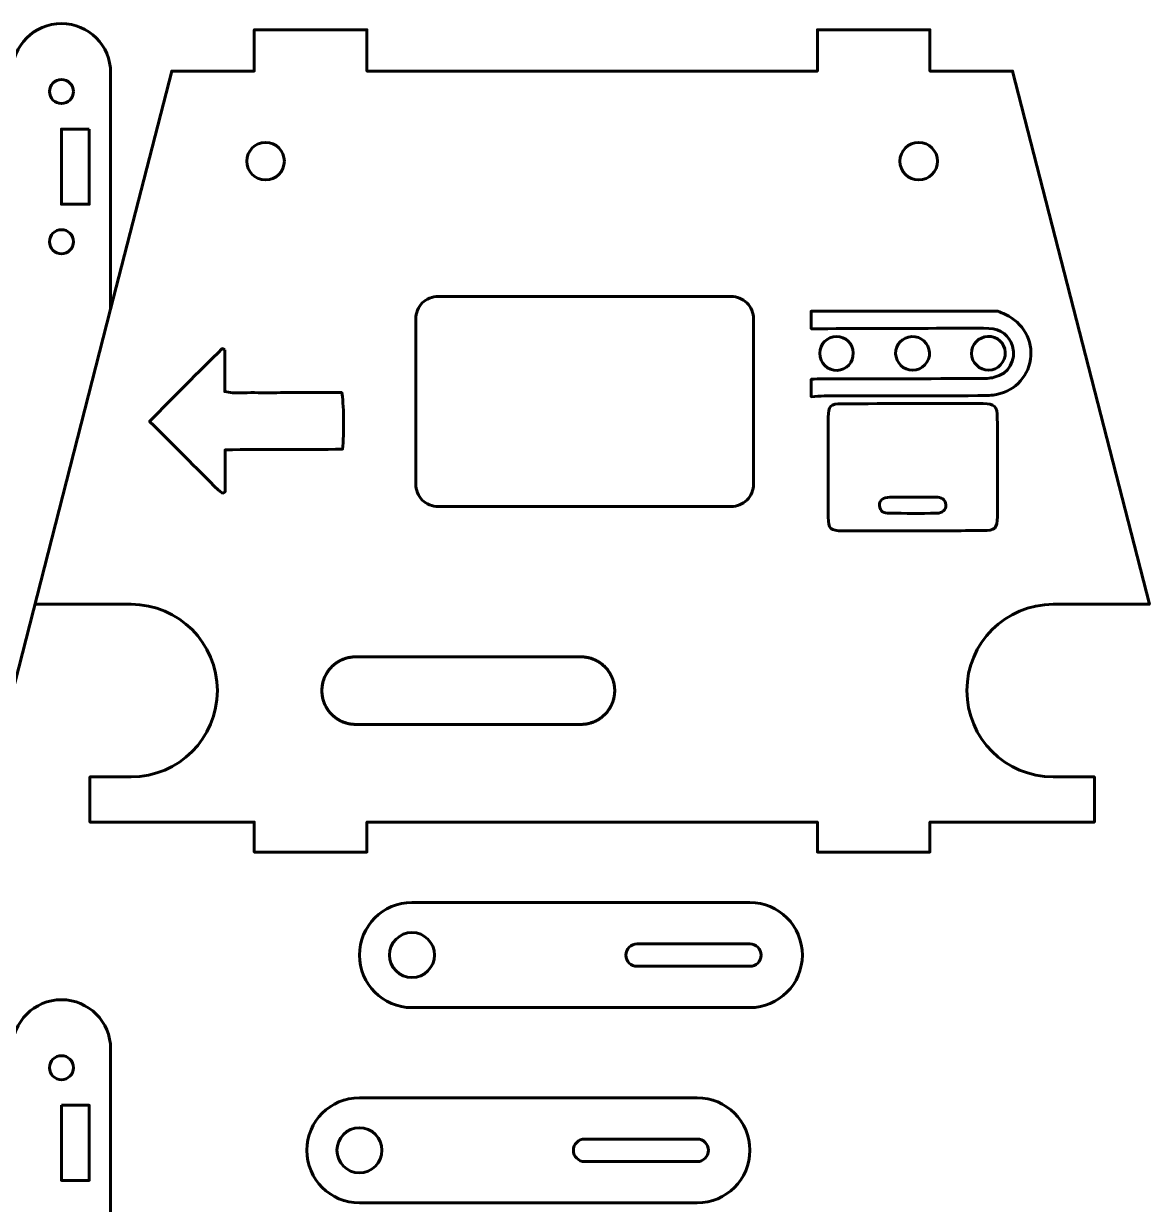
# Model space of a CAD drawing. Header units: millimetres. Extents: x -506 to -29, y -1445 to -43.
# Drawn here: x -353.4 to -203.5, y -480 to -322.7 of the extents above; entities that cross this region are included whole.
import ezdxf

# ---------------------------------------------------------------- set-up
doc = ezdxf.new("R2010")
doc.units = ezdxf.units.MM
doc.linetypes.add('K5LT_BASIC', pattern=[0])

# ---------------------------------------------------------------- blocks, each defined once
blk = doc.blocks.new('U60')
at = {"color": 150, "linetype": 'K5LT_BASIC', "lineweight": 60, "true_color": 0x0080ff}
blk.add_lwpolyline([(-466.83, -468.26), (-466.83, -454.26), (-477.83, -454.26), (-501.83, -360.76), (-501.83, -354.26), (-501.83, -329.26, -1), (-488.74, -329.26), (-488.74, -354.26), (-466.83, -354.26), (-466.83, -350.26), (-451.83, -350.26), (-451.83, -354.26), (-391.83, -354.26), (-391.83, -350.26), (-376.83, -350.26), (-376.83, -354.26), (-354.93, -354.26), (-354.93, -329.26, -1), (-341.83, -329.26), (-341.83, -354.26), (-341.83, -360.76), (-365.83, -454.26), (-376.83, -454.26), (-376.83, -468.26)], format="xyb", dxfattribs=at)
blk.add_lwpolyline([(-344.68, -336.76), (-348.38, -336.76), (-348.38, -346.76), (-344.68, -346.76)], close=True, dxfattribs=at)
for centre in [(-348.38, -331.76), (-348.38, -351.76)]:
    blk.add_circle(centre, 1.6, dxfattribs=at)
blk = doc.blocks.new('U61')
at = {"color": 150, "linetype": 'K5LT_BASIC', "lineweight": 60, "true_color": 0x0080ff}
for p, q in [((-299.19, -416.04), (-309.19, -416.04)), ((-289.19, -416.04), (-299.19, -416.04)), ((-279.19, -416.04), (-289.19, -416.04))]:
    blk.add_line(p, q, dxfattribs=at)
blk = doc.blocks.new('U62')
at = {"color": 150, "linetype": 'K5LT_BASIC', "lineweight": 60, "true_color": 0x0080ff}
for p, q in [((-299.19, -407.04), (-309.19, -407.04)), ((-289.19, -407.04), (-299.19, -407.04)), ((-279.19, -407.04), (-289.19, -407.04))]:
    blk.add_line(p, q, dxfattribs=at)
blk = doc.blocks.new('U63')
at = {"color": 150, "linetype": 'K5LT_BASIC', "lineweight": 60, "true_color": 0x0080ff}
for p, q in [((-279.13, -407.04), (-279.19, -407.04)), ((-279.05, -407.05), (-279.13, -407.04)), ((-279.01, -407.05), (-279.05, -407.05)), ((-278.99, -407.05), (-279.01, -407.05)), ((-278.98, -407.05), (-278.99, -407.05)), ((-278.9, -407.05), (-278.98, -407.05)), ((-278.98, -407.05), (-278.98, -407.05)), ((-278.8, -407.06), (-278.9, -407.05)), ((-278.75, -407.06), (-278.8, -407.06)), ((-278.72, -407.07), (-278.75, -407.06)), ((-278.71, -407.07), (-278.72, -407.07)), ((-278.7, -407.07), (-278.71, -407.07)), ((-278.59, -407.08), (-278.7, -407.07)), ((-278.48, -407.1), (-278.59, -407.08)), ((-278.43, -407.11), (-278.48, -407.1)), ((-278.4, -407.11), (-278.43, -407.11)), ((-278.39, -407.12), (-278.4, -407.11)), ((-278.38, -407.12), (-278.39, -407.12)), ((-278.26, -407.14), (-278.38, -407.12)), ((-278.15, -407.17), (-278.26, -407.14)), ((-278.09, -407.18), (-278.15, -407.17)), ((-278.06, -407.19), (-278.09, -407.18)), ((-278.05, -407.19), (-278.06, -407.19)), ((-278.04, -407.19), (-278.05, -407.19)), ((-277.92, -407.23), (-278.04, -407.19)), ((-277.81, -407.26), (-277.92, -407.23)), ((-277.75, -407.28), (-277.81, -407.26)), ((-277.73, -407.29), (-277.75, -407.28)), ((-277.71, -407.29), (-277.73, -407.29)), ((-277.7, -407.3), (-277.71, -407.29)), ((-277.59, -407.34), (-277.7, -407.3)), ((-277.47, -407.38), (-277.59, -407.34)), ((-277.42, -407.41), (-277.47, -407.38)), ((-277.39, -407.42), (-277.42, -407.41)), ((-277.38, -407.42), (-277.39, -407.42)), ((-277.37, -407.43), (-277.38, -407.42)), ((-277.25, -407.48), (-277.37, -407.43)), ((-277.14, -407.54), (-277.25, -407.48)), ((-277.09, -407.56), (-277.14, -407.54)), ((-277.06, -407.58), (-277.09, -407.56)), ((-277.05, -407.59), (-277.06, -407.58)), ((-277.04, -407.59), (-277.05, -407.59)), ((-276.93, -407.65), (-277.04, -407.59)), ((-276.82, -407.72), (-276.93, -407.65)), ((-276.77, -407.75), (-276.82, -407.72)), ((-276.74, -407.77), (-276.77, -407.75)), ((-276.73, -407.78), (-276.74, -407.77)), ((-276.72, -407.78), (-276.73, -407.78)), ((-276.61, -407.86), (-276.72, -407.78)), ((-276.51, -407.93), (-276.61, -407.86)), ((-276.45, -407.97), (-276.51, -407.93)), ((-276.43, -407.99), (-276.45, -407.97)), ((-276.42, -408), (-276.43, -407.99)), ((-276.41, -408.01), (-276.42, -408)), ((-276.3, -408.09), (-276.41, -408.01)), ((-276.21, -408.18), (-276.3, -408.09)), ((-276.16, -408.22), (-276.21, -408.18)), ((-276.13, -408.24), (-276.16, -408.22)), ((-276.12, -408.25), (-276.13, -408.24)), ((-276.11, -408.26), (-276.12, -408.25)), ((-276.02, -408.35), (-276.11, -408.26)), ((-275.92, -408.45), (-276.02, -408.35)), ((-275.88, -408.5), (-275.92, -408.45)), ((-275.86, -408.52), (-275.88, -408.5)), ((-275.85, -408.53), (-275.86, -408.52)), ((-275.84, -408.54), (-275.85, -408.53)), ((-275.75, -408.64), (-275.84, -408.54)), ((-275.66, -408.75), (-275.75, -408.64)), ((-275.62, -408.8), (-275.66, -408.75)), ((-275.6, -408.83), (-275.62, -408.8)), ((-275.59, -408.84), (-275.6, -408.83)), ((-275.59, -408.85), (-275.59, -408.84)), ((-275.5, -408.96), (-275.59, -408.85)), ((-275.43, -409.07), (-275.5, -408.96)), ((-275.39, -409.13), (-275.43, -409.07)), ((-275.37, -409.16), (-275.39, -409.13)), ((-275.36, -409.17), (-275.37, -409.16)), ((-275.36, -409.18), (-275.36, -409.17)), ((-275.29, -409.3), (-275.36, -409.18)), ((-275.22, -409.42), (-275.29, -409.3)), ((-275.19, -409.49), (-275.22, -409.42)), ((-275.17, -409.52), (-275.19, -409.49)), ((-275.16, -409.53), (-275.17, -409.52)), ((-275.16, -409.54), (-275.16, -409.53)), ((-275.1, -409.67), (-275.16, -409.54)), ((-275.04, -409.8), (-275.1, -409.67)), ((-275.02, -409.86), (-275.04, -409.8)), ((-275, -409.89), (-275.02, -409.86)), ((-275, -409.91), (-275, -409.89)), ((-274.99, -409.92), (-275, -409.91)), ((-274.94, -410.05), (-274.99, -409.92)), ((-274.9, -410.18), (-274.94, -410.05)), ((-274.88, -410.25), (-274.9, -410.18)), ((-274.87, -410.29), (-274.88, -410.25)), ((-274.86, -410.3), (-274.87, -410.29)), ((-274.86, -410.31), (-274.86, -410.3)), ((-274.82, -410.45), (-274.86, -410.31)), ((-274.79, -410.59), (-274.82, -410.45)), ((-274.78, -410.66), (-274.79, -410.59)), ((-274.77, -410.69), (-274.78, -410.66)), ((-274.77, -410.71), (-274.77, -410.69)), ((-274.77, -410.72), (-274.77, -410.71)), ((-274.74, -410.86), (-274.77, -410.72)), ((-274.72, -411), (-274.74, -410.86)), ((-274.73, -412.12), (-274.71, -411.98)), ((-274.71, -411.07), (-274.72, -411)), ((-274.71, -411.11), (-274.71, -411.07)), ((-274.71, -411.12), (-274.71, -411.11)), ((-274.71, -411.13), (-274.71, -411.12)), ((-274.7, -411.28), (-274.71, -411.13)), ((-274.71, -411.91), (-274.7, -411.84)), ((-274.71, -411.95), (-274.71, -411.91)), ((-274.71, -411.97), (-274.71, -411.95)), ((-274.71, -411.98), (-274.71, -411.97)), ((-274.69, -411.42), (-274.7, -411.28)), ((-274.7, -411.84), (-274.69, -411.7)), ((-274.69, -411.49), (-274.69, -411.42)), ((-274.69, -411.53), (-274.69, -411.49)), ((-274.69, -411.55), (-274.69, -411.53)), ((-274.69, -411.7), (-274.69, -411.55)), ((-274.69, -411.55), (-274.69, -411.55)), ((-275.17, -413.56), (-275.15, -413.52)), ((-275.17, -413.57), (-275.17, -413.56)), ((-275.15, -413.52), (-275.12, -413.46)), ((-275.12, -413.46), (-275.06, -413.33)), ((-275.06, -413.33), (-275.01, -413.2)), ((-275.01, -413.2), (-275, -413.19)), ((-275, -413.17), (-274.98, -413.14)), ((-275, -413.19), (-275, -413.17)), ((-274.98, -413.14), (-274.96, -413.07)), ((-274.96, -413.07), (-274.91, -412.94)), ((-274.91, -412.94), (-274.87, -412.8)), ((-274.87, -412.79), (-274.86, -412.78)), ((-274.87, -412.8), (-274.87, -412.79)), ((-274.86, -412.78), (-274.85, -412.74)), ((-274.85, -412.74), (-274.83, -412.67)), ((-274.83, -412.67), (-274.8, -412.54)), ((-274.8, -412.54), (-274.77, -412.39)), ((-274.77, -412.37), (-274.76, -412.33)), ((-274.77, -412.38), (-274.77, -412.37)), ((-274.77, -412.39), (-274.77, -412.38)), ((-274.76, -412.33), (-274.75, -412.26)), ((-274.75, -412.26), (-274.73, -412.12)), ((-276.57, -415.2), (-276.46, -415.12)), ((-276.46, -415.12), (-276.45, -415.12)), ((-276.45, -415.12), (-276.44, -415.11)), ((-276.44, -415.11), (-276.41, -415.09)), ((-276.41, -415.09), (-276.36, -415.04)), ((-276.36, -415.04), (-276.26, -414.96)), ((-276.26, -414.96), (-276.16, -414.87)), ((-276.16, -414.87), (-276.15, -414.86)), ((-276.15, -414.86), (-276.14, -414.85)), ((-276.14, -414.85), (-276.12, -414.83)), ((-276.12, -414.83), (-276.07, -414.78)), ((-276.07, -414.78), (-275.97, -414.69)), ((-275.97, -414.69), (-275.88, -414.59)), ((-275.88, -414.59), (-275.87, -414.58)), ((-275.87, -414.58), (-275.86, -414.57)), ((-275.86, -414.57), (-275.84, -414.54)), ((-275.84, -414.54), (-275.79, -414.49)), ((-275.79, -414.49), (-275.7, -414.39)), ((-275.7, -414.39), (-275.62, -414.28)), ((-275.62, -414.28), (-275.61, -414.27)), ((-275.61, -414.27), (-275.6, -414.26)), ((-275.6, -414.26), (-275.58, -414.23)), ((-275.58, -414.23), (-275.54, -414.17)), ((-275.54, -414.17), (-275.46, -414.06)), ((-275.46, -414.06), (-275.38, -413.94)), ((-275.38, -413.93), (-275.37, -413.92)), ((-275.38, -413.94), (-275.38, -413.93)), ((-275.37, -413.92), (-275.35, -413.89)), ((-275.35, -413.89), (-275.31, -413.83)), ((-275.31, -413.83), (-275.24, -413.71)), ((-275.24, -413.71), (-275.18, -413.58)), ((-275.18, -413.58), (-275.17, -413.57)), ((-279.19, -416.04), (-278.8, -416.03)), ((-278.8, -416.03), (-278.79, -416.03)), ((-278.79, -416.03), (-278.78, -416.02)), ((-278.78, -416.02), (-278.75, -416.02)), ((-278.75, -416.02), (-278.68, -416.01)), ((-278.68, -416.01), (-278.55, -416)), ((-278.55, -416), (-278.44, -415.98)), ((-278.44, -415.98), (-278.43, -415.98)), ((-278.43, -415.98), (-278.41, -415.98)), ((-278.41, -415.98), (-278.38, -415.97)), ((-278.38, -415.97), (-278.32, -415.96)), ((-278.32, -415.96), (-278.2, -415.93)), ((-278.2, -415.93), (-278.11, -415.91)), ((-278.11, -415.91), (-278.1, -415.91)), ((-278.1, -415.91), (-278.08, -415.91)), ((-278.08, -415.91), (-278.06, -415.9)), ((-278.06, -415.9), (-278, -415.88)), ((-278, -415.88), (-277.88, -415.85)), ((-277.88, -415.85), (-277.77, -415.81)), ((-277.77, -415.81), (-277.76, -415.81)), ((-277.76, -415.81), (-277.74, -415.8)), ((-277.74, -415.8), (-277.72, -415.79)), ((-277.72, -415.79), (-277.66, -415.77)), ((-277.66, -415.77), (-277.54, -415.73)), ((-277.54, -415.73), (-277.43, -415.69)), ((-277.43, -415.69), (-277.42, -415.68)), ((-277.42, -415.68), (-277.41, -415.68)), ((-277.41, -415.68), (-277.38, -415.66)), ((-277.38, -415.66), (-277.33, -415.64)), ((-277.33, -415.64), (-277.21, -415.59)), ((-277.21, -415.59), (-277.1, -415.53)), ((-277.1, -415.53), (-277.09, -415.52)), ((-277.09, -415.52), (-277.08, -415.52)), ((-277.08, -415.52), (-277.05, -415.5)), ((-277.05, -415.5), (-277, -415.47)), ((-277, -415.47), (-276.89, -415.41)), ((-276.89, -415.41), (-276.77, -415.34)), ((-276.77, -415.34), (-276.75, -415.33)), ((-276.77, -415.34), (-276.77, -415.34)), ((-276.75, -415.33), (-276.73, -415.31)), ((-276.73, -415.31), (-276.67, -415.27)), ((-276.67, -415.27), (-276.57, -415.2))]:
    blk.add_line(p, q, dxfattribs=at)
blk = doc.blocks.new('U64')
at = {"color": 150, "linetype": 'K5LT_BASIC', "lineweight": 60, "true_color": 0x0080ff}
for p, q in [((-310.5, -407.24), (-310.61, -407.27)), ((-310.38, -407.2), (-310.5, -407.24)), ((-310.32, -407.19), (-310.38, -407.2)), ((-310.3, -407.18), (-310.32, -407.19)), ((-310.28, -407.18), (-310.3, -407.18)), ((-310.27, -407.18), (-310.28, -407.18)), ((-310.18, -407.15), (-310.27, -407.18)), ((-310.06, -407.13), (-310.18, -407.15)), ((-310, -407.12), (-310.06, -407.13)), ((-309.97, -407.11), (-310, -407.12)), ((-309.95, -407.11), (-309.97, -407.11)), ((-309.83, -407.09), (-309.95, -407.11)), ((-309.95, -407.11), (-309.95, -407.11)), ((-309.7, -407.07), (-309.83, -407.09)), ((-309.63, -407.07), (-309.7, -407.07)), ((-309.6, -407.06), (-309.63, -407.07)), ((-309.59, -407.06), (-309.6, -407.06)), ((-309.58, -407.06), (-309.59, -407.06)), ((-309.19, -407.04), (-309.58, -407.06)), ((-312.78, -408.83), (-312.8, -408.86)), ((-312.77, -408.82), (-312.78, -408.83)), ((-312.76, -408.81), (-312.77, -408.82)), ((-312.68, -408.7), (-312.76, -408.81)), ((-312.59, -408.59), (-312.68, -408.7)), ((-312.54, -408.54), (-312.59, -408.59)), ((-312.52, -408.52), (-312.54, -408.54)), ((-312.51, -408.5), (-312.52, -408.52)), ((-312.5, -408.5), (-312.51, -408.5)), ((-312.41, -408.4), (-312.5, -408.5)), ((-312.31, -408.3), (-312.41, -408.4)), ((-312.26, -408.26), (-312.31, -408.3)), ((-312.24, -408.23), (-312.26, -408.26)), ((-312.23, -408.22), (-312.24, -408.23)), ((-312.22, -408.22), (-312.23, -408.22)), ((-312.12, -408.13), (-312.22, -408.22)), ((-312.02, -408.04), (-312.12, -408.13)), ((-311.97, -408), (-312.02, -408.04)), ((-311.94, -407.98), (-311.97, -408)), ((-311.93, -407.97), (-311.94, -407.98)), ((-311.92, -407.97), (-311.93, -407.97)), ((-311.81, -407.89), (-311.92, -407.97)), ((-311.71, -407.81), (-311.81, -407.89)), ((-311.65, -407.78), (-311.71, -407.81)), ((-311.63, -407.76), (-311.65, -407.78)), ((-311.61, -407.75), (-311.63, -407.76)), ((-311.49, -407.68), (-311.61, -407.75)), ((-311.61, -407.75), (-311.61, -407.75)), ((-311.38, -407.61), (-311.49, -407.68)), ((-311.33, -407.58), (-311.38, -407.61)), ((-311.3, -407.57), (-311.33, -407.58)), ((-311.29, -407.56), (-311.3, -407.57)), ((-311.28, -407.56), (-311.29, -407.56)), ((-311.17, -407.5), (-311.28, -407.56)), ((-311.05, -407.45), (-311.17, -407.5)), ((-311, -407.42), (-311.05, -407.45)), ((-310.97, -407.41), (-311, -407.42)), ((-310.96, -407.4), (-310.97, -407.41)), ((-310.95, -407.4), (-310.96, -407.4)), ((-310.84, -407.36), (-310.95, -407.4)), ((-310.72, -407.31), (-310.84, -407.36)), ((-310.66, -407.29), (-310.72, -407.31)), ((-310.64, -407.28), (-310.66, -407.29)), ((-310.62, -407.28), (-310.64, -407.28)), ((-310.61, -407.27), (-310.62, -407.28)), ((-313.55, -410.41), (-313.58, -410.55)), ((-313.53, -410.34), (-313.55, -410.41)), ((-313.52, -410.31), (-313.53, -410.34)), ((-313.51, -410.29), (-313.52, -410.31)), ((-313.47, -410.15), (-313.51, -410.28)), ((-313.51, -410.28), (-313.51, -410.29)), ((-313.42, -410.01), (-313.47, -410.15)), ((-313.4, -409.95), (-313.42, -410.01)), ((-313.38, -409.91), (-313.4, -409.95)), ((-313.37, -409.89), (-313.38, -409.9)), ((-313.38, -409.9), (-313.38, -409.91)), ((-313.32, -409.75), (-313.37, -409.89)), ((-313.26, -409.63), (-313.32, -409.75)), ((-313.23, -409.56), (-313.26, -409.63)), ((-313.22, -409.53), (-313.23, -409.56)), ((-313.21, -409.52), (-313.22, -409.53)), ((-313.2, -409.51), (-313.21, -409.52)), ((-313.14, -409.38), (-313.2, -409.51)), ((-313.07, -409.26), (-313.14, -409.38)), ((-313.03, -409.2), (-313.07, -409.26)), ((-313.01, -409.17), (-313.03, -409.2)), ((-313, -409.15), (-313.01, -409.17)), ((-312.92, -409.03), (-313, -409.15)), ((-313, -409.15), (-313, -409.15)), ((-312.84, -408.91), (-312.92, -409.03)), ((-312.8, -408.86), (-312.84, -408.91)), ((-313.68, -411.24), (-313.69, -411.39)), ((-313.69, -411.39), (-313.69, -411.53)), ((-313.69, -411.53), (-313.69, -411.54)), ((-313.69, -411.54), (-313.69, -411.56)), ((-313.69, -411.56), (-313.69, -411.59)), ((-313.69, -411.59), (-313.69, -411.66)), ((-313.69, -411.66), (-313.68, -411.81)), ((-313.67, -411.17), (-313.68, -411.24)), ((-313.68, -411.81), (-313.67, -411.95)), ((-313.65, -410.97), (-313.67, -411.11)), ((-313.67, -411.11), (-313.67, -411.12)), ((-313.67, -411.12), (-313.67, -411.14)), ((-313.67, -411.14), (-313.67, -411.17)), ((-313.67, -411.95), (-313.67, -411.96)), ((-313.67, -411.96), (-313.67, -411.98)), ((-313.67, -411.98), (-313.67, -412.01)), ((-313.63, -410.82), (-313.65, -410.97)), ((-313.62, -410.75), (-313.63, -410.82)), ((-313.61, -410.72), (-313.62, -410.75)), ((-313.58, -410.55), (-313.61, -410.69)), ((-313.61, -410.69), (-313.61, -410.7)), ((-313.61, -410.7), (-313.61, -410.72)), ((-313.67, -412.01), (-313.66, -412.08)), ((-313.66, -412.08), (-313.64, -412.22)), ((-313.64, -412.22), (-313.61, -412.37)), ((-313.61, -412.37), (-313.61, -412.38)), ((-313.61, -412.38), (-313.61, -412.39)), ((-313.61, -412.39), (-313.6, -412.43)), ((-313.6, -412.43), (-313.59, -412.5)), ((-313.59, -412.5), (-313.56, -412.63)), ((-313.56, -412.63), (-313.52, -412.78)), ((-313.52, -412.78), (-313.52, -412.78)), ((-313.52, -412.78), (-313.51, -412.8)), ((-313.51, -412.8), (-313.5, -412.83)), ((-313.5, -412.83), (-313.48, -412.9)), ((-313.48, -412.9), (-313.44, -413.03)), ((-313.44, -413.03), (-313.39, -413.17)), ((-313.39, -413.17), (-313.38, -413.18)), ((-313.38, -413.18), (-313.38, -413.19)), ((-313.38, -413.19), (-313.36, -413.23)), ((-313.36, -413.23), (-313.34, -413.29)), ((-313.34, -413.29), (-313.28, -413.42)), ((-313.28, -413.42), (-313.22, -413.55)), ((-313.22, -413.55), (-313.22, -413.55)), ((-313.22, -413.55), (-313.21, -413.57)), ((-313.21, -413.57), (-313.19, -413.6)), ((-313.19, -413.6), (-313.16, -413.66)), ((-313.16, -413.66), (-313.09, -413.78)), ((-313.09, -413.78), (-313.02, -413.9)), ((-313.02, -413.9), (-313.02, -413.91)), ((-313.02, -413.91), (-313.01, -413.93)), ((-313.01, -413.93), (-312.99, -413.95)), ((-312.99, -413.95), (-312.95, -414.01)), ((-312.95, -414.01), (-312.88, -414.12)), ((-312.88, -414.12), (-312.79, -414.24)), ((-312.79, -414.24), (-312.79, -414.25)), ((-312.79, -414.25), (-312.78, -414.26)), ((-312.78, -414.26), (-312.76, -414.29)), ((-312.76, -414.29), (-312.72, -414.34)), ((-312.72, -414.34), (-312.63, -414.44)), ((-312.63, -414.44), (-312.54, -414.55)), ((-312.54, -414.55), (-312.54, -414.55)), ((-312.54, -414.55), (-312.52, -414.57)), ((-312.52, -414.57), (-312.5, -414.59)), ((-312.5, -414.59), (-312.46, -414.64)), ((-312.46, -414.64), (-312.36, -414.73)), ((-312.36, -414.73), (-312.27, -414.83)), ((-312.27, -414.83), (-312.26, -414.83)), ((-312.26, -414.83), (-312.25, -414.85)), ((-312.25, -414.85), (-312.22, -414.87)), ((-312.22, -414.87), (-312.17, -414.91)), ((-312.17, -414.91), (-312.08, -415)), ((-312.08, -415), (-311.97, -415.08)), ((-311.97, -415.08), (-311.96, -415.09)), ((-311.96, -415.09), (-311.95, -415.1)), ((-311.95, -415.1), (-311.93, -415.12)), ((-311.93, -415.12), (-311.88, -415.15)), ((-311.88, -415.15), (-311.77, -415.23)), ((-311.77, -415.23), (-311.66, -415.3)), ((-311.66, -415.3), (-311.65, -415.31)), ((-311.65, -415.31), (-311.64, -415.32)), ((-311.64, -415.32), (-311.61, -415.33)), ((-311.61, -415.33), (-311.56, -415.37)), ((-311.56, -415.37), (-311.45, -415.43)), ((-311.45, -415.43), (-311.34, -415.5)), ((-311.34, -415.5), (-311.33, -415.5)), ((-311.33, -415.5), (-311.32, -415.51)), ((-311.32, -415.51), (-311.29, -415.52)), ((-311.29, -415.52), (-311.24, -415.55)), ((-311.24, -415.55), (-311.13, -415.6)), ((-311.13, -415.6), (-311.01, -415.66)), ((-311.01, -415.66), (-311, -415.66)), ((-311, -415.66), (-310.99, -415.67)), ((-310.99, -415.67), (-310.96, -415.68)), ((-310.96, -415.68), (-310.91, -415.7)), ((-310.91, -415.7), (-310.79, -415.75)), ((-310.79, -415.75), (-310.68, -415.79)), ((-310.68, -415.79), (-310.67, -415.79)), ((-310.67, -415.79), (-310.65, -415.8)), ((-310.65, -415.8), (-310.63, -415.81)), ((-310.63, -415.81), (-310.57, -415.83)), ((-310.57, -415.83), (-310.46, -415.86)), ((-310.46, -415.86), (-310.34, -415.89)), ((-310.34, -415.89), (-310.33, -415.9)), ((-310.33, -415.9), (-310.32, -415.9)), ((-310.32, -415.9), (-310.29, -415.91)), ((-310.29, -415.91), (-310.23, -415.92)), ((-310.23, -415.92), (-310.12, -415.95)), ((-310.12, -415.95), (-310, -415.97)), ((-310, -415.97), (-310, -415.97)), ((-310, -415.97), (-309.98, -415.97)), ((-309.98, -415.97), (-309.95, -415.98)), ((-309.95, -415.98), (-309.9, -415.99)), ((-309.9, -415.99), (-309.79, -416)), ((-309.79, -416), (-309.68, -416.02)), ((-309.68, -416.02), (-309.67, -416.02)), ((-309.67, -416.02), (-309.66, -416.02)), ((-309.66, -416.02), (-309.63, -416.02)), ((-309.63, -416.02), (-309.58, -416.03)), ((-309.58, -416.03), (-309.48, -416.03)), ((-309.48, -416.03), (-309.4, -416.04)), ((-309.4, -416.04), (-309.4, -416.04)), ((-309.4, -416.04), (-309.39, -416.04)), ((-309.39, -416.04), (-309.37, -416.04)), ((-309.37, -416.04), (-309.33, -416.04)), ((-309.33, -416.04), (-309.25, -416.04)), ((-309.25, -416.04), (-309.19, -416.04))]:
    blk.add_line(p, q, dxfattribs=at)
blk = doc.blocks.new('U66')
at = {"color": 150, "linetype": 'K5LT_BASIC', "lineweight": 60, "true_color": 0x0080ff}
blk.add_lwpolyline([(-354.93, -459.26, -1), (-341.83, -459.26), (-341.83, -484.26), (-341.83, -490.76), (-365.83, -584.26)], format="xyb", dxfattribs=at)
blk.add_lwpolyline([(-348.38, -466.76), (-348.38, -476.76), (-344.68, -476.76), (-344.68, -466.76)], close=True, dxfattribs=at)
blk.add_circle((-348.38, -461.76), 1.6, dxfattribs=at)
blk = doc.blocks.new('U78')
at = {"color": 150, "linetype": 'K5LT_BASIC', "lineweight": 60, "true_color": 0x0080ff}
for points, knots in [([(-223.67, -360.99), (-223.32, -361.14), (-222.97, -361.3), (-222.62, -361.46), (-220.29, -362.53), (-218.95, -364.93), (-219.3, -367.4), (-219.66, -369.94), (-221.69, -371.89), (-224.29, -372.18), (-224.96, -372.26), (-225.65, -372.26), (-226.33, -372.26), (-233.14, -372.28), (-239.95, -372.28), (-246.77, -372.3), (-247.35, -372.3), (-247.92, -372.37), (-248.5, -372.41), (-248.5, -371.63), (-248.51, -370.85), (-248.51, -370.08), (-247.97, -370.06), (-247.44, -370.02), (-246.9, -370.02), (-239.94, -370.01), (-232.98, -370), (-226.01, -369.99), (-225.38, -369.98), (-224.74, -369.97), (-224.13, -369.82), (-222.22, -369.37), (-221.17, -367.54), (-221.69, -365.67), (-222.07, -364.3), (-223.28, -363.35), (-224.85, -363.31), (-226.8, -363.26), (-228.74, -363.28), (-230.69, -363.29), (-236.63, -363.31), (-242.57, -363.33), (-248.51, -363.35), (-248.51, -362.57), (-248.52, -361.79), (-248.52, -361.01), (-240.23, -361), (-231.95, -360.99), (-223.67, -360.99)], [0, 0, 0, 0, 0.0625, 0.0625, 0.0625, 0.125, 0.125, 0.125, 0.1875, 0.1875, 0.1875, 0.25, 0.25, 0.25, 0.3125, 0.3125, 0.3125, 0.375, 0.375, 0.375, 0.4375, 0.4375, 0.4375, 0.5, 0.5, 0.5, 0.5625, 0.5625, 0.5625, 0.625, 0.625, 0.625, 0.6875, 0.6875, 0.6875, 0.75, 0.75, 0.75, 0.8125, 0.8125, 0.8125, 0.875, 0.875, 0.875, 0.9375, 0.9375, 0.9375, 1, 1, 1, 1]), ([(-245.15, -364.4), (-243.9, -364.39), (-242.93, -365.33), (-242.91, -366.58), (-242.88, -367.83), (-243.83, -368.84), (-245.05, -368.89), (-246.32, -368.95), (-247.38, -367.91), (-247.37, -366.62), (-247.36, -365.37), (-246.4, -364.41), (-245.15, -364.4)], [0, 0, 0, 0, 0.25, 0.25, 0.25, 0.5, 0.5, 0.5, 0.75, 0.75, 0.75, 1, 1, 1, 1]), ([(-237.27, -366.67), (-237.3, -365.44), (-236.34, -364.44), (-235.1, -364.39), (-233.87, -364.35), (-232.82, -365.3), (-232.75, -366.51), (-232.68, -367.76), (-233.74, -368.88), (-235, -368.88), (-236.21, -368.89), (-237.24, -367.88), (-237.27, -366.67)], [0, 0, 0, 0, 0.25, 0.25, 0.25, 0.5, 0.5, 0.5, 0.75, 0.75, 0.75, 1, 1, 1, 1]), ([(-227.16, -366.66), (-227.19, -365.46), (-226.21, -364.42), (-224.99, -364.38), (-223.72, -364.33), (-222.73, -365.23), (-222.67, -366.49), (-222.61, -367.79), (-223.62, -368.87), (-224.89, -368.87), (-226.1, -368.88), (-227.13, -367.87), (-227.16, -366.66)], [0, 0, 0, 0, 0.25, 0.25, 0.25, 0.5, 0.5, 0.5, 0.75, 0.75, 0.75, 1, 1, 1, 1]), ([(-234.97, -390.25), (-238.08, -390.25), (-241.2, -390.26), (-244.32, -390.26), (-245.97, -390.25), (-246.22, -390.02), (-246.23, -388.43), (-246.25, -384), (-246.25, -379.57), (-246.24, -375.14), (-246.24, -373.65), (-245.94, -373.34), (-244.44, -373.34), (-238.16, -373.32), (-231.88, -373.31), (-225.6, -373.32), (-224.08, -373.32), (-223.73, -373.68), (-223.72, -375.23), (-223.7, -379.62), (-223.69, -384), (-223.71, -388.38), (-223.71, -389.93), (-224.03, -390.23), (-225.62, -390.23), (-228.74, -390.25), (-231.85, -390.24), (-234.97, -390.25)], [0, 0, 0, 0, 0.111111, 0.111111, 0.111111, 0.222222, 0.222222, 0.222222, 0.333333, 0.333333, 0.333333, 0.444444, 0.444444, 0.444444, 0.555556, 0.555556, 0.555556, 0.666667, 0.666667, 0.666667, 0.777778, 0.777778, 0.777778, 0.888889, 0.888889, 0.888889, 1, 1, 1, 1]), ([(-234.96, -385.78), (-234.96, -385.78), (-234.96, -385.78), (-234.96, -385.78), (-235.98, -385.78), (-237, -385.76), (-238.02, -385.79), (-238.98, -385.82), (-239.47, -386.22), (-239.42, -386.9), (-239.36, -387.7), (-238.81, -387.94), (-238.1, -387.93), (-236.01, -387.93), (-233.92, -387.95), (-231.83, -387.92), (-230.98, -387.9), (-230.54, -387.47), (-230.59, -386.82), (-230.64, -386.01), (-231.19, -385.78), (-231.9, -385.78), (-232.92, -385.78), (-233.94, -385.78), (-234.96, -385.78)], [0, 0, 0, 0, 0.125, 0.125, 0.125, 0.25, 0.25, 0.25, 0.375, 0.375, 0.375, 0.5, 0.5, 0.5, 0.625, 0.625, 0.625, 0.75, 0.75, 0.75, 0.875, 0.875, 0.875, 1, 1, 1, 1])]:
    blk.add_open_spline(points, degree=3, knots=knots, dxfattribs=at)
blk = doc.blocks.new('U79')
at = {"color": 150, "linetype": 'K5LT_BASIC', "lineweight": 60, "true_color": 0x0080ff}
blk.add_open_spline([(-326.64, -366.17), (-326.64, -368), (-326.64, -369.84), (-326.63, -371.73), (-325.25, -372.01), (-323.94, -371.83), (-322.65, -371.86), (-321.34, -371.89), (-320.02, -371.86), (-318.71, -371.86), (-317.45, -371.86), (-316.18, -371.86), (-314.92, -371.86), (-313.61, -371.85), (-312.31, -371.85), (-311.04, -371.85), (-310.77, -373.03), (-310.71, -377.43), (-310.93, -379.38), (-316.08, -379.53), (-321.26, -379.37), (-326.58, -379.48), (-326.58, -381.43), (-326.58, -383.3), (-326.58, -385.09), (-326.77, -385.19), (-326.81, -385.21), (-326.85, -385.22), (-326.9, -385.23), (-326.96, -385.24), (-326.99, -385.21), (-327.15, -385.1), (-327.31, -384.99), (-327.45, -384.86), (-330.48, -381.84), (-333.5, -378.82), (-336.64, -375.69), (-333.4, -372.39), (-330.2, -369.18), (-326.96, -366), (-326.86, -366.06), (-326.75, -366.11), (-326.64, -366.17)], degree=3, knots=[0, 0, 0, 0, 0.071429, 0.071429, 0.071429, 0.142857, 0.142857, 0.142857, 0.214286, 0.214286, 0.214286, 0.285714, 0.285714, 0.285714, 0.357143, 0.357143, 0.357143, 0.428571, 0.428571, 0.428571, 0.5, 0.5, 0.5, 0.571429, 0.571429, 0.571429, 0.642857, 0.642857, 0.642857, 0.714286, 0.714286, 0.714286, 0.785714, 0.785714, 0.785714, 0.857143, 0.857143, 0.857143, 0.928571, 0.928571, 0.928571, 1, 1, 1, 1], dxfattribs=at)
blk = doc.blocks.new('U114')
at = {"color": 150, "linetype": 'K5LT_BASIC', "lineweight": 60, "true_color": 0x0080ff}
for points in [[(-301.69, -453.76), (-256.69, -453.76, 1), (-256.69, -439.76), (-301.69, -439.76, 1)], [(-301.69, -449.76, -1), (-301.69, -443.76, -1)], [(-271.69, -448.26), (-256.69, -448.26, 1), (-256.69, -445.26), (-271.69, -445.26, 1)]]:
    blk.add_lwpolyline(points, format="xyb", close=True, dxfattribs=at)
blk = doc.blocks.new('U115')
at = {"color": 150, "linetype": 'K5LT_BASIC', "lineweight": 60, "true_color": 0x0080ff}
for points in [[(-308.69, -479.76), (-263.69, -479.76, 1), (-263.69, -465.76), (-308.69, -465.76, 1)], [(-308.69, -475.76, -1), (-308.69, -469.76, -1)], [(-278.69, -474.26), (-263.69, -474.26, 1), (-263.69, -471.26), (-278.69, -471.26, 1)]]:
    blk.add_lwpolyline(points, format="xyb", close=True, dxfattribs=at)

msp = doc.modelspace()

# ---------------------------------------------------------------- linework, layer by layer
at = {"color": 150, "linetype": 'K5LT_BASIC', "lineweight": 60, "true_color": 0x0080ff}
msp.add_lwpolyline([(-341.83, -360.76), (-333.69, -329.04), (-322.69, -329.04), (-322.69, -323.54), (-307.69, -323.54), (-307.69, -329.04), (-247.69, -329.04), (-247.69, -323.54), (-232.69, -323.54), (-232.69, -329.04), (-221.69, -329.04), (-203.46, -400.05), (-211.28, -400.05), (-216.28, -400.05, 1), (-216.28, -423.03), (-210.78, -423.03), (-210.78, -429.04), (-232.69, -429.04), (-232.69, -433.04), (-247.69, -433.04), (-247.69, -429.04), (-307.69, -429.04), (-307.69, -433.04), (-322.69, -433.04), (-322.69, -429.04), (-344.6, -429.04), (-344.6, -423.03), (-339.1, -423.03, 1), (-339.1, -400.05), (-344.1, -400.05), (-351.92, -400.05)], format="xyb", dxfattribs=at)
msp.add_lwpolyline([(-259.19, -387.04), (-298.19, -387.04, -0.414214), (-301.19, -384.04), (-301.19, -362.04, -0.414214), (-298.19, -359.04), (-259.19, -359.04, -0.414214), (-256.19, -362.04), (-256.19, -384.04, -0.414214)], format="xyb", close=True, dxfattribs=at)
msp.add_lwpolyline([(-279.19, -416.04), (-289.19, -416.04), (-299.19, -416.04), (-309.19, -416.04), (-309.58, -416.03), (-309.59, -416.03), (-309.6, -416.02), (-309.63, -416.02), (-309.7, -416.01), (-309.83, -416), (-309.95, -415.98), (-309.95, -415.98), (-309.97, -415.98), (-310, -415.97), (-310.06, -415.96), (-310.18, -415.93), (-310.27, -415.91), (-310.28, -415.91), (-310.3, -415.91), (-310.32, -415.9), (-310.38, -415.88), (-310.5, -415.85), (-310.61, -415.81), (-310.62, -415.81), (-310.64, -415.8), (-310.66, -415.79), (-310.72, -415.77), (-310.84, -415.73), (-310.95, -415.69), (-310.96, -415.68), (-310.97, -415.68), (-311, -415.66), (-311.05, -415.64), (-311.17, -415.59), (-311.28, -415.53), (-311.29, -415.52), (-311.3, -415.52), (-311.33, -415.5), (-311.38, -415.47), (-311.49, -415.41), (-311.61, -415.34), (-311.61, -415.34), (-311.63, -415.33), (-311.65, -415.31), (-311.71, -415.27), (-311.81, -415.2), (-311.92, -415.12), (-311.93, -415.12), (-311.94, -415.11), (-311.97, -415.09), (-312.02, -415.04), (-312.12, -414.96), (-312.22, -414.87), (-312.23, -414.86), (-312.24, -414.85), (-312.26, -414.83), (-312.31, -414.78), (-312.41, -414.69), (-312.5, -414.59), (-312.51, -414.58), (-312.52, -414.57), (-312.54, -414.54), (-312.59, -414.49), (-312.68, -414.39), (-312.76, -414.28), (-312.77, -414.27), (-312.78, -414.26), (-312.8, -414.23), (-312.84, -414.17), (-312.92, -414.06), (-313, -413.94), (-313, -413.93), (-313.01, -413.92), (-313.03, -413.89), (-313.07, -413.83), (-313.14, -413.71), (-313.2, -413.58), (-313.21, -413.57), (-313.22, -413.56), (-313.23, -413.52), (-313.26, -413.46), (-313.32, -413.33), (-313.37, -413.2), (-313.38, -413.19), (-313.38, -413.17), (-313.4, -413.14), (-313.42, -413.07), (-313.47, -412.94), (-313.51, -412.8), (-313.51, -412.79), (-313.52, -412.78), (-313.53, -412.74), (-313.55, -412.67), (-313.58, -412.54), (-313.61, -412.39), (-313.61, -412.38), (-313.61, -412.37), (-313.62, -412.33), (-313.63, -412.26), (-313.65, -412.12), (-313.67, -411.98), (-313.67, -411.97), (-313.67, -411.95), (-313.67, -411.91), (-313.68, -411.84), (-313.69, -411.7), (-313.69, -411.55), (-313.69, -411.55), (-313.69, -411.53), (-313.69, -411.49), (-313.69, -411.42), (-313.68, -411.28), (-313.67, -411.13), (-313.67, -411.12), (-313.67, -411.11), (-313.67, -411.07), (-313.66, -411), (-313.64, -410.86), (-313.61, -410.72), (-313.61, -410.71), (-313.61, -410.69), (-313.6, -410.66), (-313.59, -410.59), (-313.56, -410.45), (-313.52, -410.31), (-313.52, -410.3), (-313.51, -410.29), (-313.5, -410.25), (-313.48, -410.18), (-313.44, -410.05), (-313.39, -409.92), (-313.38, -409.91), (-313.38, -409.89), (-313.36, -409.86), (-313.34, -409.8), (-313.28, -409.67), (-313.22, -409.54), (-313.22, -409.53), (-313.21, -409.52), (-313.19, -409.49), (-313.16, -409.42), (-313.09, -409.3), (-313.02, -409.18), (-313.02, -409.17), (-313.01, -409.16), (-312.99, -409.13), (-312.95, -409.07), (-312.88, -408.96), (-312.79, -408.85), (-312.79, -408.84), (-312.78, -408.83), (-312.76, -408.8), (-312.72, -408.75), (-312.63, -408.64), (-312.54, -408.54), (-312.54, -408.53), (-312.52, -408.52), (-312.5, -408.5), (-312.46, -408.45), (-312.36, -408.35), (-312.27, -408.26), (-312.26, -408.25), (-312.25, -408.24), (-312.22, -408.22), (-312.17, -408.18), (-312.08, -408.09), (-311.97, -408.01), (-311.96, -408), (-311.95, -407.99), (-311.93, -407.97), (-311.88, -407.93), (-311.77, -407.86), (-311.66, -407.78), (-311.65, -407.78), (-311.64, -407.77), (-311.61, -407.75), (-311.56, -407.72), (-311.45, -407.65), (-311.34, -407.59), (-311.33, -407.59), (-311.32, -407.58), (-311.29, -407.56), (-311.24, -407.54), (-311.13, -407.48), (-311.01, -407.43), (-311, -407.42), (-310.99, -407.42), (-310.96, -407.41), (-310.91, -407.38), (-310.79, -407.34), (-310.68, -407.3), (-310.67, -407.29), (-310.65, -407.29), (-310.63, -407.28), (-310.57, -407.26), (-310.46, -407.23), (-310.34, -407.19), (-310.33, -407.19), (-310.32, -407.19), (-310.29, -407.18), (-310.23, -407.17), (-310.12, -407.14), (-310, -407.12), (-310, -407.12), (-309.98, -407.11), (-309.95, -407.11), (-309.9, -407.1), (-309.79, -407.08), (-309.68, -407.07), (-309.67, -407.07), (-309.66, -407.07), (-309.63, -407.06), (-309.58, -407.06), (-309.48, -407.05), (-309.4, -407.05), (-309.4, -407.05), (-309.39, -407.05), (-309.37, -407.05), (-309.33, -407.05), (-309.25, -407.04), (-309.19, -407.04), (-299.19, -407.04), (-289.19, -407.04), (-279.19, -407.04), (-278.8, -407.06), (-278.79, -407.06), (-278.78, -407.06), (-278.75, -407.07), (-278.68, -407.07), (-278.55, -407.09), (-278.44, -407.11), (-278.43, -407.11), (-278.41, -407.11), (-278.38, -407.12), (-278.32, -407.13), (-278.2, -407.15), (-278.11, -407.18), (-278.1, -407.18), (-278.08, -407.18), (-278.06, -407.19), (-278, -407.2), (-277.88, -407.24), (-277.77, -407.27), (-277.76, -407.28), (-277.74, -407.28), (-277.72, -407.29), (-277.66, -407.31), (-277.54, -407.36), (-277.43, -407.4), (-277.42, -407.4), (-277.41, -407.41), (-277.38, -407.42), (-277.33, -407.45), (-277.21, -407.5), (-277.1, -407.56), (-277.09, -407.56), (-277.08, -407.57), (-277.05, -407.58), (-277, -407.61), (-276.89, -407.68), (-276.77, -407.75), (-276.77, -407.75), (-276.75, -407.76), (-276.73, -407.78), (-276.67, -407.81), (-276.57, -407.89), (-276.46, -407.97), (-276.45, -407.97), (-276.44, -407.98), (-276.41, -408), (-276.36, -408.04), (-276.26, -408.13), (-276.16, -408.22), (-276.15, -408.22), (-276.14, -408.23), (-276.12, -408.26), (-276.07, -408.3), (-275.97, -408.4), (-275.88, -408.5), (-275.87, -408.5), (-275.86, -408.52), (-275.84, -408.54), (-275.79, -408.59), (-275.7, -408.7), (-275.62, -408.81), (-275.61, -408.82), (-275.6, -408.83), (-275.58, -408.86), (-275.54, -408.91), (-275.46, -409.03), (-275.38, -409.15), (-275.38, -409.15), (-275.37, -409.17), (-275.35, -409.2), (-275.31, -409.26), (-275.24, -409.38), (-275.18, -409.51), (-275.17, -409.52), (-275.17, -409.53), (-275.15, -409.56), (-275.12, -409.63), (-275.06, -409.75), (-275.01, -409.89), (-275, -409.9), (-275, -409.91), (-274.98, -409.95), (-274.96, -410.01), (-274.91, -410.15), (-274.87, -410.28), (-274.87, -410.29), (-274.86, -410.31), (-274.85, -410.34), (-274.83, -410.41), (-274.8, -410.55), (-274.77, -410.69), (-274.77, -410.7), (-274.77, -410.72), (-274.76, -410.75), (-274.75, -410.82), (-274.73, -410.97), (-274.71, -411.11), (-274.71, -411.12), (-274.71, -411.14), (-274.71, -411.17), (-274.7, -411.24), (-274.69, -411.39), (-274.69, -411.53), (-274.69, -411.54), (-274.69, -411.56), (-274.69, -411.59), (-274.69, -411.66), (-274.7, -411.81), (-274.71, -411.95), (-274.71, -411.96), (-274.71, -411.98), (-274.71, -412.01), (-274.72, -412.08), (-274.74, -412.22), (-274.77, -412.37), (-274.77, -412.38), (-274.77, -412.39), (-274.78, -412.43), (-274.79, -412.5), (-274.82, -412.63), (-274.86, -412.78), (-274.86, -412.78), (-274.87, -412.8), (-274.88, -412.83), (-274.9, -412.9), (-274.94, -413.03), (-274.99, -413.17), (-275, -413.18), (-275, -413.19), (-275.02, -413.23), (-275.04, -413.29), (-275.1, -413.42), (-275.16, -413.55), (-275.16, -413.55), (-275.17, -413.57), (-275.19, -413.6), (-275.22, -413.66), (-275.29, -413.78), (-275.36, -413.9), (-275.36, -413.91), (-275.37, -413.93), (-275.39, -413.95), (-275.43, -414.01), (-275.5, -414.12), (-275.59, -414.24), (-275.59, -414.25), (-275.6, -414.26), (-275.62, -414.29), (-275.66, -414.34), (-275.75, -414.44), (-275.84, -414.55), (-275.85, -414.55), (-275.86, -414.57), (-275.88, -414.59), (-275.92, -414.64), (-276.02, -414.73), (-276.11, -414.83), (-276.12, -414.83), (-276.13, -414.85), (-276.16, -414.87), (-276.21, -414.91), (-276.3, -415), (-276.41, -415.08), (-276.42, -415.09), (-276.43, -415.1), (-276.45, -415.12), (-276.51, -415.15), (-276.61, -415.23), (-276.72, -415.3), (-276.73, -415.31), (-276.74, -415.32), (-276.77, -415.33), (-276.82, -415.37), (-276.93, -415.43), (-277.04, -415.5), (-277.05, -415.5), (-277.06, -415.51), (-277.09, -415.52), (-277.14, -415.55), (-277.25, -415.6), (-277.37, -415.66), (-277.38, -415.66), (-277.39, -415.67), (-277.42, -415.68), (-277.47, -415.7), (-277.59, -415.75), (-277.7, -415.79), (-277.71, -415.79), (-277.73, -415.8), (-277.75, -415.81), (-277.81, -415.83), (-277.92, -415.86), (-278.04, -415.89), (-278.05, -415.9), (-278.06, -415.9), (-278.09, -415.91), (-278.15, -415.92), (-278.26, -415.95), (-278.38, -415.97), (-278.39, -415.97), (-278.4, -415.97), (-278.43, -415.98), (-278.48, -415.99), (-278.59, -416), (-278.7, -416.02), (-278.71, -416.02), (-278.72, -416.02), (-278.75, -416.02), (-278.8, -416.03), (-278.9, -416.03), (-278.98, -416.04), (-278.98, -416.04), (-278.99, -416.04), (-279.01, -416.04), (-279.05, -416.04), (-279.13, -416.04)], close=True, dxfattribs=at)
for centre in [(-321.19, -341.04), (-234.19, -341.04)]:
    msp.add_circle(centre, 2.5, dxfattribs=at)

# ---------------------------------------------------------------- block references
for name in ['U60', 'U78', 'U79', 'U64', 'U62', 'U63', 'U61', 'U114', 'U66', 'U115']:
    msp.add_blockref(name, (0, 0))

doc.saveas('drawing.dxf')
